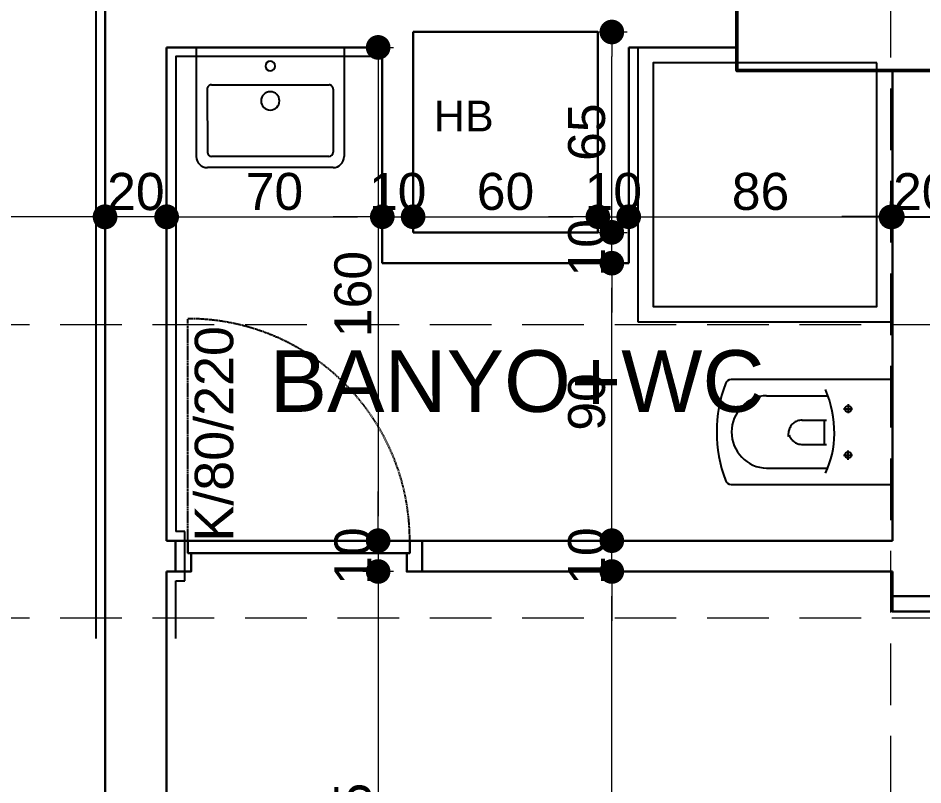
# Model space of a CAD drawing. Header units: millimetres. Extents: x 38129 to 72024, y -56282 to 16512.
# Drawn here: x 57965.1 to 58258.9, y -44389.6 to -44140.9 of the extents above; entities that cross this region are included whole.
import ezdxf

# ---------------------------------------------------------------- set-up
doc = ezdxf.new("R2010")
doc.units = ezdxf.units.MM
doc.linetypes.add('CENTER2', pattern=[1.125, 0.75, -0.125, 0.125, -0.125])
doc.linetypes.add('HIDDEN', pattern=[0.375, 0.25, -0.125])
for name, color, linetype, lineweight in [('AKS', 55, 'HIDDEN', 0), ('COLUMN4', 3, 'Continuous', 50), ('DUVAR', 255, 'Continuous', 30), ('KAPI', 4, 'Continuous', 30), ('mahal', 7, 'Continuous', 5), ('pencere+KAPI', 1, 'Continuous', 0), ('ölçü İÇ', 31, 'Continuous', 0)]:
    doc.layers.add(name, color=color, linetype=linetype, lineweight=lineweight)
for name, color, linetype in [('HIDDEN', 1, 'HIDDEN'), ('sıva', 41, 'Continuous'), ('tefriş', 42, 'Continuous')]:
    doc.layers.add(name, color=color, linetype=linetype)
doc.layers.add('TEFRIS', color=7, linetype='Continuous', lineweight=20, true_color=0x6a6a6a)
doc.styles.add('icdisolcu_yazi', font='arial.ttf')
doc.styles.get("Standard").update_dxf_attribs({"font": 'arial.ttf'})
doc.styles.add('style1', font='arial.ttf')
doc.dimstyles.new('İç Ölçü', dxfattribs={"dimtxt": 12, "dimasz": 8, "dimexe": 5, "dimexo": 0, "dimgap": 2, "dimtad": 1, "dimdec": 0, "dimzin": 12, "dimdsep": 46, "dimtxsty": 'icdisolcu_yazi', "dimblk": 'DOT', "dimcen": 8, "dimdle": 5, "dimclrd": 256, "dimclre": 256, "dimclrt": 7, "dimadec": 0, "dimazin": 3, "dimtfac": 1, "dimtdec": 0, "dimtix": 1, "dimtmove": 2, "dimatfit": 3, "dimldrblk": 'DOT', "dimfxl": 0, "dimtolj": 1, "dimtzin": 0, "dimlwd": -1, "dimlwe": -1, "dimarcsym": 0})

# ---------------------------------------------------------------- blocks, each defined once
blk = doc.blocks.new('_Dot')
at = {"color": 0, "lineweight": -2}
blk.add_line((-0.5, 0), (-1, 0), dxfattribs=at)
at = {"color": 0, "lineweight": 30, "const_width": 0.5}
blk.add_lwpolyline([(-0.25, 0, 1), (0.25, 0, 1)], format="xyb", close=True, dxfattribs=at)
blk = doc.blocks.new('*D2274')
at = {"layer": 'Defpoints', "color": 0, "lineweight": 120, "transparency": 16777216}
for p in [(57993.38, -44205.43), (57993.38, -44205.43), (58013.38, -44205.43)]:
    blk.add_point(p, dxfattribs=at)
at = {"layer": 'ölçü İÇ', "transparency": 16777216}
for p, q in [((58013.38, -44205.43), (58013.38, -44200.43)), ((57993.38, -44205.43), (57993.38, -44210.43))]:
    blk.add_line(p, q, dxfattribs=at)
at = {"layer": 'ölçü İÇ', "linetype": 'Continuous', "transparency": 16777216}
for p, q in [((57985.38, -44205.43), (57977.38, -44205.43)), ((58013.38, -44205.43), (57993.38, -44205.43)), ((58021.38, -44205.43), (58029.38, -44205.43))]:
    blk.add_line(p, q, dxfattribs=at)
at = {"layer": 'ölçü İÇ', "transparency": 16777216, "xscale": 8, "yscale": 8, "zscale": 8}
blk.add_blockref('_Dot', (57993.38, -44205.43), dxfattribs=at)
at = {"layer": 'ölçü İÇ', "transparency": 16777216, "xscale": 8, "yscale": 8, "zscale": 8, "rotation": 180}
blk.add_blockref('_Dot', (58013.38, -44205.43), dxfattribs=at)
at = {"layer": 'ölçü İÇ', "color": 7, "transparency": 16777216, "insert": (58003.38, -44197.3), "char_height": 12, "attachment_point": 5, "style": 'icdisolcu_yazi'}
blk.add_mtext('\\A1;20', dxfattribs=at)
blk = doc.blocks.new('*D2275')
at = {"layer": 'Defpoints', "color": 0, "lineweight": 120, "transparency": 16777216}
for p in [(57873.58, -44205.43), (57993.38, -44205.43), (57873.58, -44212.68)]:
    blk.add_point(p, dxfattribs=at)
at = {"layer": 'ölçü İÇ', "transparency": 16777216}
for p, q in [((57873.58, -44210.43), (57873.58, -44200.43)), ((57993.38, -44205.43), (57993.38, -44210.43))]:
    blk.add_line(p, q, dxfattribs=at)
at = {"layer": 'ölçü İÇ', "linetype": 'Continuous', "transparency": 16777216}
blk.add_line((57985.38, -44205.43), (57881.58, -44205.43), dxfattribs=at)
at = {"layer": 'ölçü İÇ', "transparency": 16777216, "xscale": 8, "yscale": 8, "zscale": 8, "rotation": 180}
blk.add_blockref('_Dot', (57873.58, -44205.43), dxfattribs=at)
at = {"layer": 'ölçü İÇ', "transparency": 16777216, "xscale": 8, "yscale": 8, "zscale": 8}
blk.add_blockref('_Dot', (57993.38, -44205.43), dxfattribs=at)
at = {"layer": 'ölçü İÇ', "color": 7, "transparency": 16777216, "insert": (57933.48, -44197.3), "char_height": 12, "attachment_point": 5, "style": 'icdisolcu_yazi'}
blk.add_mtext('\\A1;120', dxfattribs=at)
blk = doc.blocks.new('*D2492')
at = {"layer": 'Defpoints', "color": 0, "lineweight": 120, "transparency": 16777216}
for p in [(57993.37, -44205.35), (57993.37, -44205.35), (58013.38, -44205.35)]:
    blk.add_point(p, dxfattribs=at)
at = {"layer": 'ölçü İÇ', "transparency": 16777216}
for p, q in [((58013.38, -44205.35), (58013.38, -44200.35)), ((57993.37, -44205.35), (57993.37, -44210.35))]:
    blk.add_line(p, q, dxfattribs=at)
at = {"layer": 'ölçü İÇ', "linetype": 'Continuous', "transparency": 16777216}
for p, q in [((57985.37, -44205.35), (57977.37, -44205.35)), ((58013.38, -44205.35), (57993.37, -44205.35)), ((58021.38, -44205.35), (58029.38, -44205.35))]:
    blk.add_line(p, q, dxfattribs=at)
at = {"layer": 'ölçü İÇ', "transparency": 16777216, "xscale": 8, "yscale": 8, "zscale": 8}
blk.add_blockref('_Dot', (57993.37, -44205.35), dxfattribs=at)
at = {"layer": 'ölçü İÇ', "transparency": 16777216, "xscale": 8, "yscale": 8, "zscale": 8, "rotation": 180}
blk.add_blockref('_Dot', (58013.38, -44205.35), dxfattribs=at)
at = {"layer": 'ölçü İÇ', "color": 7, "transparency": 16777216, "insert": (58003.38, -44197.22), "char_height": 12, "attachment_point": 5, "style": 'icdisolcu_yazi'}
blk.add_mtext('\\A1;20', dxfattribs=at)
blk = doc.blocks.new('*U43')
for p, q in [((4, 0), (0, 0)), ((76, 0), (80, 0))]:
    blk.add_line(p, q)
blk.add_lwpolyline([(4, 0), (76, 0), (76, -4), (4, -4)], close=True)
for points in [[(0, -19.56), (5, -19.56), (5, -4)], [(80, -19.56), (75, -19.56), (75, -4)]]:
    blk.add_lwpolyline(points)
at = {"layer": 'DUVAR'}
for p, q in [((0, 0), (0, -19.56)), ((80, 0), (80, -19.56))]:
    blk.add_line(p, q, dxfattribs=at)
at = {"layer": 'HIDDEN'}
blk.add_line((4, 0), (4, 72), dxfattribs=at)
blk.add_arc((4, 0), 72, 0, 90, dxfattribs=at)
blk = doc.blocks.new('*U11')
for p, q in [((4, 0), (0, 0)), ((76, 0), (80, 0))]:
    blk.add_line(p, q)
blk.add_lwpolyline([(4, 0), (76, 0), (76, -4), (4, -4)], close=True)
for points in [[(0, -10), (5, -10), (5, -4)], [(80, -10), (75, -10), (75, -4)]]:
    blk.add_lwpolyline(points)
at = {"layer": 'DUVAR'}
for p, q in [((0, 0), (0, -10)), ((80, 0), (80, -10))]:
    blk.add_line(p, q, dxfattribs=at)
at = {"layer": 'HIDDEN'}
blk.add_line((4, 0), (4, 72), dxfattribs=at)
blk.add_arc((4, 0), 72, 0, 90, dxfattribs=at)
blk = doc.blocks.new('A$C5F901649')
at = {"layer": 'tefriş'}
for p, q in [((3, 32.48), (37, 32.48)), ((0, 0), (0, 29.48)), ((4.12, 29.48), (35.88, 29.48)), ((40, 0), (40, 29.48)), ((2.97, 11.25), (3, 28.35)), ((37.03, 11.25), (37, 28.35)), ((35.91, 10.13), (4.09, 10.13)), ((0, 0), (20, 0)), ((40, 0), (20, 0))]:
    blk.add_line(p, q, dxfattribs=at)
for centre, radius, start, end in [((3, 29.48), 3, 90, 180), ((37, 29.48), 3, 0, 90), ((4.12, 28.35), 1.13, 90, 179.9238), ((35.88, 28.35), 1.13, 0.0762, 90), ((20, 14.45), 2.48, 90, 270), ((20, 14.45), 2.48, 270, 90), ((4.09, 11.25), 1.13, 179.9238, 270), ((35.91, 11.25), 1.13, 270, 0.0762), ((20, 5.05), 1.31, 90, 270), ((20, 5.05), 1.31, 270, 90)]:
    blk.add_arc(centre, radius, start, end, dxfattribs=at)
blk = doc.blocks.new('duravit-caro-asma-62')
for p, q in [((-458.1, 117.6), (-259.3, 117.6)), ((-368.2, 30.8), (-371.1, 28.7)), ((-365.2, 32.7), (-368.2, 30.8)), ((-362, 34.3), (-365.2, 32.7)), ((-358.6, 35.7), (-362, 34.3)), ((-355, 36.8), (-358.6, 35.7)), ((-351.2, 37.5), (-355, 36.8)), ((-347.3, 38), (-351.2, 37.5)), ((-343.1, 38.2), (-347.3, 38)), ((-344.1, 38.2), (-264.1, 38.2)), ((-271.2, 37.2), (-271.2, -41.8)), ((-387, 1), (-387.6, -2.9)), ((-386.1, 4.7), (-387, 1)), ((-385, 8.2), (-386.1, 4.7)), ((-383.7, 11.7), (-385, 8.2)), ((-382.1, 15), (-383.7, 11.7)), ((-380.3, 18.1), (-382.1, 15)), ((-378.3, 21.1), (-380.3, 18.1)), ((-376.1, 23.8), (-378.3, 21.1)), ((-373.7, 26.4), (-376.1, 23.8)), ((-371.1, 28.7), (-373.7, 26.4)), ((-388, -6.8), (-388.1, -6.8)), ((-388.1, -6.8), (-388, -10.8)), ((-387.6, -2.9), (-388, -6.8)), ((-388, -10.8), (-387.6, -14.7)), ((-387.6, -14.7), (-386.9, -10.6)), ((-386.9, -10.6), (-386, -14.3)), ((-386, -14.3), (-384.8, -10)), ((-384.8, -10), (-383.4, -13.5)), ((-383.4, -13.5), (-381.8, -16.8)), ((-381.8, -16.8), (-379.9, -20)), ((-379.9, -20), (-377.8, -23.1)), ((-377.8, -23.1), (-375.5, -25.9)), ((-375.5, -25.9), (-372.9, -28.5)), ((-372.9, -28.5), (-370.2, -30.9)), ((-370.2, -30.9), (-367.2, -33.1)), ((-367.2, -33.1), (-364.1, -35.1)), ((-364.1, -35.1), (-360.7, -36.7)), ((-360.7, -36.7), (-357.2, -38.2)), ((-357.2, -38.2), (-353.4, -39.3)), ((-353.4, -39.3), (-349.5, -40.1)), ((-349.5, -40.1), (-345.4, -40.6)), ((-345.4, -40.6), (-341.1, -40.8)), ((-264.1, -41.8), (-340.1, -41.8)), ((-458.1, -117.6), (-260.9, -117.6))]:
    blk.add_line(p, q)
at = {"color": 4, "linetype": 'CENTER2', "ltscale": 30}
for p, q in [((-193.4, 90.5), (-193.4, 57.4)), ((-208.9, 75), (-176.5, 75)), ((-193.4, -90.5), (-193.4, -57.4)), ((-208.9, -75), (-176.5, -75))]:
    blk.add_line(p, q, dxfattribs=at)
blk.add_lwpolyline([(-50, 165, 0.414214), (-55, 170), (-573.2, 170, 0.320013), (-592.1, 156.5, 0.178212), (-592.1, -156.5, 0.320013), (-573.2, -170), (-55, -170, 0.414214), (-50, -165)], format="xyb", close=True)
for centre in [(-193.4, 75), (-193.4, -75)]:
    blk.add_circle(centre, 10)
for centre, radius, start, end in [((-454.3, 0), 117.7, 91.839, 268.161), ((-598.4, -3.9), 360.4, 359.6639, 23.2064), ((-541.7, -3.9), 303.7, 334.6873, 359.5949)]:
    blk.add_arc(centre, radius, start, end)
blk = doc.blocks.new('*D517')
at = {"layer": 'Defpoints', "color": 0, "lineweight": 120, "transparency": 16777216}
for p in [(58082.03, -44150.43), (58082.03, -44310.43), (58096.3, -44310.43)]:
    blk.add_point(p, dxfattribs=at)
at = {"layer": 'ölçü İÇ', "transparency": 16777216}
for p, q in [((58082.03, -44150.43), (58087.03, -44150.43)), ((58087.03, -44310.43), (58077.03, -44310.43))]:
    blk.add_line(p, q, dxfattribs=at)
at = {"layer": 'ölçü İÇ', "linetype": 'Continuous', "transparency": 16777216}
blk.add_line((58082.03, -44158.43), (58082.03, -44302.43), dxfattribs=at)
at = {"layer": 'ölçü İÇ', "transparency": 16777216, "xscale": 8, "yscale": 8, "zscale": 8}
for p, rotation in [((58082.03, -44150.43), 90), ((58082.03, -44310.43), 270)]:
    blk.add_blockref('_Dot', p, dxfattribs=dict(at, rotation=rotation))
at = {"layer": 'ölçü İÇ', "color": 7, "transparency": 16777216, "insert": (58073.9, -44230.43), "char_height": 12, "attachment_point": 5, "rotation": 90, "style": 'icdisolcu_yazi'}
blk.add_mtext('\\A1;160', dxfattribs=at)
blk = doc.blocks.new('*D518')
at = {"layer": 'Defpoints', "color": 0, "lineweight": 120, "transparency": 16777216}
for p in [(58096.3, -44310.43), (58082.03, -44320.43), (58096.3, -44320.43)]:
    blk.add_point(p, dxfattribs=at)
at = {"layer": 'ölçü İÇ', "linetype": 'Continuous', "transparency": 16777216}
for p, q in [((58082.03, -44302.43), (58082.03, -44294.43)), ((58082.03, -44310.43), (58082.03, -44320.43)), ((58082.03, -44328.43), (58082.03, -44336.43))]:
    blk.add_line(p, q, dxfattribs=at)
at = {"layer": 'ölçü İÇ', "transparency": 16777216}
for p, q in [((58087.03, -44310.43), (58077.03, -44310.43)), ((58087.03, -44320.43), (58077.03, -44320.43))]:
    blk.add_line(p, q, dxfattribs=at)
at = {"layer": 'ölçü İÇ', "transparency": 16777216, "xscale": 8, "yscale": 8, "zscale": 8}
for p, rotation in [((58082.03, -44310.43), 270), ((58082.03, -44320.43), 90)]:
    blk.add_blockref('_Dot', p, dxfattribs=dict(at, rotation=rotation))
at = {"layer": 'ölçü İÇ', "color": 7, "transparency": 16777216, "insert": (58073.9, -44315.43), "char_height": 12, "attachment_point": 5, "rotation": 90, "style": 'icdisolcu_yazi'}
blk.add_mtext('\\A1;10', dxfattribs=at)
blk = doc.blocks.new('*D519')
at = {"layer": 'Defpoints', "color": 0, "lineweight": 120, "transparency": 16777216}
for p in [(58096.3, -44320.43), (58082.03, -44485.44), (58086.91, -44485.44)]:
    blk.add_point(p, dxfattribs=at)
at = {"layer": 'ölçü İÇ', "transparency": 16777216}
for p, q in [((58087.03, -44320.43), (58077.03, -44320.43)), ((58086.91, -44485.44), (58077.03, -44485.44))]:
    blk.add_line(p, q, dxfattribs=at)
at = {"layer": 'ölçü İÇ', "linetype": 'Continuous', "transparency": 16777216}
blk.add_line((58082.03, -44328.43), (58082.03, -44477.44), dxfattribs=at)
at = {"layer": 'ölçü İÇ', "transparency": 16777216, "xscale": 8, "yscale": 8, "zscale": 8}
for p, rotation in [((58082.03, -44320.43), 90), ((58082.03, -44485.44), 270)]:
    blk.add_blockref('_Dot', p, dxfattribs=dict(at, rotation=rotation))
at = {"layer": 'ölçü İÇ', "color": 7, "transparency": 16777216, "insert": (58073.9, -44402.94), "char_height": 12, "attachment_point": 5, "rotation": 90, "style": 'icdisolcu_yazi'}
blk.add_mtext('\\A1;165', dxfattribs=at)
blk = doc.blocks.new('*D528')
at = {"layer": 'Defpoints', "color": 0, "lineweight": 120, "transparency": 16777216}
for p in [(58157.9, -44320.43), (58177.9, -44320.43), (58157.9, -44535.44)]:
    blk.add_point(p, dxfattribs=at)
at = {"layer": 'ölçü İÇ', "transparency": 16777216}
for p, q in [((58162.9, -44320.43), (58152.9, -44320.43)), ((58157.9, -44535.44), (58162.9, -44535.44))]:
    blk.add_line(p, q, dxfattribs=at)
at = {"layer": 'ölçü İÇ', "linetype": 'Continuous', "transparency": 16777216}
blk.add_line((58157.9, -44527.44), (58157.9, -44328.43), dxfattribs=at)
at = {"layer": 'ölçü İÇ', "transparency": 16777216, "xscale": 8, "yscale": 8, "zscale": 8}
for p, rotation in [((58157.9, -44320.43), 90), ((58157.9, -44535.44), 270)]:
    blk.add_blockref('_Dot', p, dxfattribs=dict(at, rotation=rotation))
at = {"layer": 'ölçü İÇ', "color": 7, "transparency": 16777216, "insert": (58149.77, -44427.94), "char_height": 12, "attachment_point": 5, "rotation": 90, "style": 'icdisolcu_yazi'}
blk.add_mtext('\\A1;215', dxfattribs=at)
blk = doc.blocks.new('*D550')
at = {"layer": 'Defpoints', "color": 0, "lineweight": 120, "transparency": 16777216}
for p in [(58248.52, -44205.43), (58268.52, -44205.43), (58268.52, -44207.21)]:
    blk.add_point(p, dxfattribs=at)
at = {"layer": 'tefriş', "transparency": 16777216}
for p, q in [((58248.52, -44205.43), (58248.52, -44200.43)), ((58268.52, -44207.21), (58268.52, -44200.43))]:
    blk.add_line(p, q, dxfattribs=at)
at = {"layer": 'tefriş', "linetype": 'Continuous', "transparency": 16777216}
for p, q in [((58240.52, -44205.43), (58232.52, -44205.43)), ((58248.52, -44205.43), (58268.52, -44205.43)), ((58276.52, -44205.43), (58284.52, -44205.43))]:
    blk.add_line(p, q, dxfattribs=at)
at = {"layer": 'tefriş', "transparency": 16777216, "xscale": 8, "yscale": 8, "zscale": 8}
blk.add_blockref('_Dot', (58248.52, -44205.43), dxfattribs=at)
at = {"layer": 'tefriş', "transparency": 16777216, "xscale": 8, "yscale": 8, "zscale": 8, "rotation": 180}
blk.add_blockref('_Dot', (58268.52, -44205.43), dxfattribs=at)
at = {"layer": 'tefriş', "color": 7, "transparency": 16777216, "insert": (58258.52, -44197.3), "char_height": 12, "attachment_point": 5, "style": 'icdisolcu_yazi'}
blk.add_mtext('\\A1;20', dxfattribs=at)
blk = doc.blocks.new('*D564')
at = {"layer": 'Defpoints', "color": 0, "lineweight": 120, "transparency": 16777216}
for p in [(58013.38, -44205.35), (58083.38, -44205.35), (58083.38, -44207.33)]:
    blk.add_point(p, dxfattribs=at)
at = {"layer": 'ölçü İÇ', "transparency": 16777216}
for p, q in [((58013.38, -44205.35), (58013.38, -44200.35)), ((58083.38, -44207.33), (58083.38, -44200.35))]:
    blk.add_line(p, q, dxfattribs=at)
at = {"layer": 'ölçü İÇ', "linetype": 'Continuous', "transparency": 16777216}
blk.add_line((58021.38, -44205.35), (58075.38, -44205.35), dxfattribs=at)
at = {"layer": 'ölçü İÇ', "transparency": 16777216, "xscale": 8, "yscale": 8, "zscale": 8, "rotation": 180}
blk.add_blockref('_Dot', (58013.38, -44205.35), dxfattribs=at)
at = {"layer": 'ölçü İÇ', "transparency": 16777216, "xscale": 8, "yscale": 8, "zscale": 8}
blk.add_blockref('_Dot', (58083.38, -44205.35), dxfattribs=at)
at = {"layer": 'ölçü İÇ', "color": 7, "transparency": 16777216, "insert": (58048.38, -44197.22), "char_height": 12, "attachment_point": 5, "style": 'icdisolcu_yazi'}
blk.add_mtext('\\A1;70', dxfattribs=at)
blk = doc.blocks.new('*D565')
at = {"layer": 'Defpoints', "color": 0, "lineweight": 120, "transparency": 16777216}
for p in [(58093.38, -44203.68), (58093.38, -44205.35), (58083.38, -44207.33)]:
    blk.add_point(p, dxfattribs=at)
at = {"layer": 'ölçü İÇ', "transparency": 16777216}
for p, q in [((58083.38, -44207.33), (58083.38, -44200.35)), ((58093.38, -44203.68), (58093.38, -44210.35))]:
    blk.add_line(p, q, dxfattribs=at)
at = {"layer": 'ölçü İÇ', "linetype": 'Continuous', "transparency": 16777216}
for p, q in [((58075.38, -44205.35), (58067.38, -44205.35)), ((58083.38, -44205.35), (58093.38, -44205.35)), ((58101.38, -44205.35), (58109.38, -44205.35))]:
    blk.add_line(p, q, dxfattribs=at)
at = {"layer": 'ölçü İÇ', "transparency": 16777216, "xscale": 8, "yscale": 8, "zscale": 8}
blk.add_blockref('_Dot', (58083.38, -44205.35), dxfattribs=at)
at = {"layer": 'ölçü İÇ', "transparency": 16777216, "xscale": 8, "yscale": 8, "zscale": 8, "rotation": 180}
blk.add_blockref('_Dot', (58093.38, -44205.35), dxfattribs=at)
at = {"layer": 'ölçü İÇ', "color": 7, "transparency": 16777216, "insert": (58088.38, -44197.22), "char_height": 12, "attachment_point": 5, "style": 'icdisolcu_yazi'}
blk.add_mtext('\\A1;10', dxfattribs=at)
blk = doc.blocks.new('*D566')
at = {"layer": 'Defpoints', "color": 0, "lineweight": 120, "transparency": 16777216}
for p in [(58093.38, -44203.68), (58153.38, -44203.68), (58153.38, -44205.35)]:
    blk.add_point(p, dxfattribs=at)
at = {"layer": 'ölçü İÇ', "transparency": 16777216}
for p, q in [((58093.38, -44203.68), (58093.38, -44210.35)), ((58153.38, -44203.68), (58153.38, -44210.35))]:
    blk.add_line(p, q, dxfattribs=at)
at = {"layer": 'ölçü İÇ', "linetype": 'Continuous', "transparency": 16777216}
blk.add_line((58101.38, -44205.35), (58145.38, -44205.35), dxfattribs=at)
at = {"layer": 'ölçü İÇ', "transparency": 16777216, "xscale": 8, "yscale": 8, "zscale": 8, "rotation": 180}
blk.add_blockref('_Dot', (58093.38, -44205.35), dxfattribs=at)
at = {"layer": 'ölçü İÇ', "transparency": 16777216, "xscale": 8, "yscale": 8, "zscale": 8}
blk.add_blockref('_Dot', (58153.38, -44205.35), dxfattribs=at)
at = {"layer": 'ölçü İÇ', "color": 7, "transparency": 16777216, "insert": (58123.38, -44197.22), "char_height": 12, "attachment_point": 5, "style": 'icdisolcu_yazi'}
blk.add_mtext('\\A1;60', dxfattribs=at)
blk = doc.blocks.new('*D567')
at = {"layer": 'Defpoints', "color": 0, "lineweight": 120, "transparency": 16777216}
for p in [(58153.38, -44203.68), (58163.38, -44203.68), (58163.38, -44205.35)]:
    blk.add_point(p, dxfattribs=at)
at = {"layer": 'ölçü İÇ', "linetype": 'Continuous', "transparency": 16777216}
for p, q in [((58145.38, -44205.35), (58137.38, -44205.35)), ((58153.38, -44205.35), (58163.38, -44205.35)), ((58171.38, -44205.35), (58179.38, -44205.35))]:
    blk.add_line(p, q, dxfattribs=at)
at = {"layer": 'ölçü İÇ', "transparency": 16777216}
for p, q in [((58153.38, -44203.68), (58153.38, -44210.35)), ((58163.38, -44203.68), (58163.38, -44210.35))]:
    blk.add_line(p, q, dxfattribs=at)
at = {"layer": 'ölçü İÇ', "transparency": 16777216, "xscale": 8, "yscale": 8, "zscale": 8}
blk.add_blockref('_Dot', (58153.38, -44205.35), dxfattribs=at)
at = {"layer": 'ölçü İÇ', "transparency": 16777216, "xscale": 8, "yscale": 8, "zscale": 8, "rotation": 180}
blk.add_blockref('_Dot', (58163.38, -44205.35), dxfattribs=at)
at = {"layer": 'ölçü İÇ', "color": 7, "transparency": 16777216, "insert": (58158.38, -44197.22), "char_height": 12, "attachment_point": 5, "style": 'icdisolcu_yazi'}
blk.add_mtext('\\A1;10', dxfattribs=at)
blk = doc.blocks.new('*D568')
at = {"layer": 'Defpoints', "color": 0, "lineweight": 120, "transparency": 16777216}
for p in [(58163.38, -44203.68), (58248.96, -44205.35), (58248.96, -44214.28)]:
    blk.add_point(p, dxfattribs=at)
at = {"layer": 'ölçü İÇ', "transparency": 16777216}
for p, q in [((58248.96, -44210.35), (58248.96, -44200.35)), ((58163.38, -44203.68), (58163.38, -44210.35))]:
    blk.add_line(p, q, dxfattribs=at)
at = {"layer": 'ölçü İÇ', "linetype": 'Continuous', "transparency": 16777216}
blk.add_line((58171.38, -44205.35), (58240.96, -44205.35), dxfattribs=at)
at = {"layer": 'ölçü İÇ', "transparency": 16777216, "xscale": 8, "yscale": 8, "zscale": 8, "rotation": 180}
blk.add_blockref('_Dot', (58163.38, -44205.35), dxfattribs=at)
at = {"layer": 'ölçü İÇ', "transparency": 16777216, "xscale": 8, "yscale": 8, "zscale": 8}
blk.add_blockref('_Dot', (58248.96, -44205.35), dxfattribs=at)
at = {"layer": 'ölçü İÇ', "color": 7, "transparency": 16777216, "insert": (58206.17, -44197.22), "char_height": 12, "attachment_point": 5, "style": 'icdisolcu_yazi'}
blk.add_mtext('\\A1;86', dxfattribs=at)
blk = doc.blocks.new('*D569')
at = {"layer": 'Defpoints', "color": 0, "lineweight": 120, "transparency": 16777216}
for p in [(58157.9, -44310.43), (58172.63, -44310.43), (58177.9, -44320.43)]:
    blk.add_point(p, dxfattribs=at)
at = {"layer": 'ölçü İÇ', "linetype": 'Continuous', "transparency": 16777216}
for p, q in [((58157.9, -44302.43), (58157.9, -44294.43)), ((58157.9, -44320.43), (58157.9, -44310.43)), ((58157.9, -44328.43), (58157.9, -44336.43))]:
    blk.add_line(p, q, dxfattribs=at)
at = {"layer": 'ölçü İÇ', "transparency": 16777216}
for p, q in [((58162.9, -44310.43), (58152.9, -44310.43)), ((58162.9, -44320.43), (58152.9, -44320.43))]:
    blk.add_line(p, q, dxfattribs=at)
at = {"layer": 'ölçü İÇ', "transparency": 16777216, "xscale": 8, "yscale": 8, "zscale": 8}
for p, rotation in [((58157.9, -44310.43), 270), ((58157.9, -44320.43), 90)]:
    blk.add_blockref('_Dot', p, dxfattribs=dict(at, rotation=rotation))
at = {"layer": 'ölçü İÇ', "color": 7, "transparency": 16777216, "insert": (58149.77, -44315.43), "char_height": 12, "attachment_point": 5, "rotation": 90, "style": 'icdisolcu_yazi'}
blk.add_mtext('\\A1;10', dxfattribs=at)
blk = doc.blocks.new('*D570')
at = {"layer": 'Defpoints', "color": 0, "lineweight": 120, "transparency": 16777216}
for p in [(58157.9, -44220.43), (58163.38, -44220.43), (58172.63, -44310.43)]:
    blk.add_point(p, dxfattribs=at)
at = {"layer": 'ölçü İÇ', "transparency": 16777216}
for p, q in [((58162.9, -44220.43), (58152.9, -44220.43)), ((58162.9, -44310.43), (58152.9, -44310.43))]:
    blk.add_line(p, q, dxfattribs=at)
at = {"layer": 'ölçü İÇ', "linetype": 'Continuous', "transparency": 16777216}
blk.add_line((58157.9, -44302.43), (58157.9, -44228.43), dxfattribs=at)
at = {"layer": 'ölçü İÇ', "transparency": 16777216, "xscale": 8, "yscale": 8, "zscale": 8}
for p, rotation in [((58157.9, -44220.43), 90), ((58157.9, -44310.43), 270)]:
    blk.add_blockref('_Dot', p, dxfattribs=dict(at, rotation=rotation))
at = {"layer": 'ölçü İÇ', "color": 7, "transparency": 16777216, "insert": (58149.77, -44265.43), "char_height": 12, "attachment_point": 5, "rotation": 90, "style": 'icdisolcu_yazi'}
blk.add_mtext('\\A1;90', dxfattribs=at)
blk = doc.blocks.new('*D571')
at = {"layer": 'Defpoints', "color": 0, "lineweight": 120, "transparency": 16777216}
for p in [(58137.38, -44210.42), (58157.9, -44210.42), (58163.38, -44220.43)]:
    blk.add_point(p, dxfattribs=at)
at = {"layer": 'ölçü İÇ', "linetype": 'Continuous', "transparency": 16777216}
for p, q in [((58157.9, -44202.42), (58157.9, -44194.42)), ((58157.9, -44220.43), (58157.9, -44210.42)), ((58157.9, -44228.43), (58157.9, -44236.43))]:
    blk.add_line(p, q, dxfattribs=at)
at = {"layer": 'ölçü İÇ', "transparency": 16777216}
for p, q in [((58152.9, -44210.42), (58162.9, -44210.42)), ((58162.9, -44220.43), (58152.9, -44220.43))]:
    blk.add_line(p, q, dxfattribs=at)
at = {"layer": 'ölçü İÇ', "transparency": 16777216, "xscale": 8, "yscale": 8, "zscale": 8}
for p, rotation in [((58157.9, -44210.42), 270), ((58157.9, -44220.43), 90)]:
    blk.add_blockref('_Dot', p, dxfattribs=dict(at, rotation=rotation))
at = {"layer": 'ölçü İÇ', "color": 7, "transparency": 16777216, "insert": (58149.77, -44215.43), "char_height": 12, "attachment_point": 5, "rotation": 90, "style": 'icdisolcu_yazi'}
blk.add_mtext('\\A1;10', dxfattribs=at)
blk = doc.blocks.new('*D572')
at = {"layer": 'Defpoints', "color": 0, "lineweight": 120, "transparency": 16777216}
for p in [(58144.73, -44145.43), (58157.9, -44145.43), (58137.38, -44210.42)]:
    blk.add_point(p, dxfattribs=at)
at = {"layer": 'ölçü İÇ', "transparency": 16777216}
for p, q in [((58152.9, -44145.43), (58162.9, -44145.43)), ((58152.9, -44210.42), (58162.9, -44210.42))]:
    blk.add_line(p, q, dxfattribs=at)
at = {"layer": 'ölçü İÇ', "linetype": 'Continuous', "transparency": 16777216}
blk.add_line((58157.9, -44202.42), (58157.9, -44153.43), dxfattribs=at)
at = {"layer": 'ölçü İÇ', "transparency": 16777216, "xscale": 8, "yscale": 8, "zscale": 8}
for p, rotation in [((58157.9, -44145.43), 90), ((58157.9, -44210.42), 270)]:
    blk.add_blockref('_Dot', p, dxfattribs=dict(at, rotation=rotation))
at = {"layer": 'ölçü İÇ', "color": 7, "transparency": 16777216, "insert": (58149.77, -44177.93), "char_height": 12, "attachment_point": 5, "rotation": 90, "style": 'icdisolcu_yazi'}
blk.add_mtext('\\A1;65', dxfattribs=at)

msp = doc.modelspace()

# ---------------------------------------------------------------- linework, layer by layer
msp.add_line((58163.38, -44220.42), (58163.38, -44220.42))
at = {"layer": 'AKS', "ltscale": 80}
for p, q in [((58248.38, -42903.74), (58248.38, -45280.38)), ((59078.83, -44240.43), (56716.98, -44240.43)), ((59078.83, -44335.6), (56716.98, -44335.6))]:
    msp.add_line(p, q, dxfattribs=at)
at = {"layer": 'COLUMN4', "color": 3}
msp.add_lwpolyline([(58198.52, -44122.93), (58268.52, -44122.93), (58268.52, -44157.93), (58198.52, -44157.93)], close=True, dxfattribs=at)
at = {"layer": 'DUVAR'}
for p, q in [((57993.37, -44339.2), (57993.37, -43936.65)), ((58093.38, -44145.43), (58153.38, -44145.43)), ((58093.38, -44145.43), (58153.38, -44145.43)), ((58093.38, -44210.42), (58093.38, -44145.43)), ((58153.38, -44210.42), (58153.38, -44145.43)), ((58013.38, -44150.43), (58013.38, -44310.43)), ((58013.38, -44150.43), (58083.38, -44150.43)), ((58081.25, -44150.43), (58083.38, -44150.43)), ((58081.25, -44150.43), (58083.38, -44150.43)), ((58083.38, -44220.42), (58083.38, -44150.43)), ((58163.38, -44150.43), (58188.52, -44150.43)), ((58163.38, -44150.43), (58198.52, -44150.43)), ((58163.38, -44220.42), (58163.38, -44150.43)), ((58248.96, -44157.93), (58248.96, -44310.43)), ((58153.38, -44210.42), (58093.38, -44210.42)), ((58163.38, -44220.42), (58083.38, -44220.42)), ((58153.38, -44220.42), (58153.38, -44220.43)), ((58153.38, -44220.42), (58153.38, -44220.42)), ((58163.38, -44220.43), (58163.38, -44220.42)), ((58163.38, -44220.42), (58163.38, -44220.42)), ((58013.38, -44303.43), (58013.38, -44310.43)), ((58018.8, -44310.43), (58013.38, -44310.43)), ((58248.96, -44310.43), (58096.3, -44310.43)), ((58018.8, -44320.43), (58013.38, -44320.43)), ((58013.38, -44320.43), (58013.38, -44339.2)), ((58248.96, -44320.43), (58096.3, -44320.43)), ((58248.96, -44320.43), (58248.96, -44330.43)), ((57993.37, -44326.6), (57993.38, -44524.67)), ((58013.38, -44760.44), (58013.38, -44327.6))]:
    msp.add_line(p, q, dxfattribs=at)
at = {"layer": 'sıva'}
for p, q in [((57990.37, -43938.65), (57990.37, -44342.2)), ((58019.3, -44307.43), (58016.38, -44307.43)), ((58019.3, -44323.43), (58019.3, -44307.43)), ((58016.37, -44342.2), (58016.37, -44323.43)), ((58016.37, -44323.43), (58019.3, -44323.43))]:
    msp.add_line(p, q, dxfattribs=at)
for points in [[(58153.38, -44148.43), (58153.38, -44148.43)], [(58083.38, -44153.43), (58016.38, -44153.43), (58016.38, -44307.43)]]:
    msp.add_lwpolyline(points, dxfattribs=at)
at = {"layer": 'TEFRIS'}
msp.add_line((58096.3, -44320.43), (58096.3, -44310.43), dxfattribs=at)
at = {"layer": 'tefriş'}
for p, q in [((58166.33, -44150.43), (58166.33, -44239.42)), ((58166.33, -44239.42), (58248.96, -44239.42))]:
    msp.add_line(p, q, dxfattribs=at)
msp.add_lwpolyline([(58243.96, -44155.43), (58171.33, -44155.43), (58171.33, -44234.42), (58243.96, -44234.42)], close=True, dxfattribs=at)

# ---------------------------------------------------------------- block references
at = {"layer": 'KAPI'}
msp.add_blockref('*U11', (58016.3, -44310.43), dxfattribs=at)
at = {"layer": 'KAPI', "xscale": -1, "rotation": 269.9999999999999}
msp.add_blockref('*U43', (58268.52, -44408.43), dxfattribs=at)
at = {"layer": 'tefriş', "xscale": 1.199999999953434, "yscale": 1.199999999953434, "zscale": 1.199999999953434, "rotation": 180}
msp.add_blockref('A$C5F901649', (58071, -44150.43), dxfattribs=at)
at = {"layer": 'tefriş', "xscale": 0.09999999997671694, "yscale": 0.09999999997671694, "zscale": 0.09999999997671694}
msp.add_blockref('duravit-caro-asma-62', (58253.96, -44275.17), dxfattribs=at)

# ---------------------------------------------------------------- texts
at = {"layer": 'mahal', "insert": (58100.14, -44167.69), "char_height": 10, "width": 125.1716, "attachment_point": 1}
msp.add_mtext('HB', dxfattribs=at)
at = {"layer": 'mahal', "insert": (58046.82, -44248.65), "char_height": 20, "attachment_point": 1}
msp.add_mtext_dynamic_manual_height_columns('BANYO+WC', width=250.3432, gutter_width=12.5, heights=[0], dxfattribs=at)
at = {"layer": 'pencere+KAPI', "insert": (58022.5, -44240.83), "char_height": 12.5, "width": 27.0954, "attachment_point": 3, "rotation": 90, "style": 'style1'}
msp.add_mtext('K/80/220', dxfattribs=at)

# ---------------------------------------------------------------- dimensions: what is measured, and where the dimension line sits
at = {"layer": 'tefriş'}
dim = msp.add_linear_dim(base=(58268.52, -44205.43), p1=(58248.52, -44205.43), p2=(58268.52, -44207.21), dimstyle='İç Ölçü', dxfattribs=at)
dim.commit()
dim.dimension.update_dxf_attribs({"geometry": '*D550', "text_midpoint": (58258.52, -44197.3)})
at = {"layer": 'ölçü İÇ'}
for base, p1, p2, picture, middle in [((58157.9, -44145.43), (58137.38, -44210.42), (58144.73, -44145.43), '*D572', (58149.77, -44177.93)), ((58082.03, -44310.43), (58082.03, -44150.43), (58096.3, -44310.43), '*D517', (58073.9, -44230.43)), ((58157.9, -44210.42), (58163.38, -44220.43), (58137.38, -44210.42), '*D571', (58149.77, -44215.43)), ((58157.9, -44220.43), (58172.63, -44310.43), (58163.38, -44220.43), '*D570', (58149.77, -44265.43)), ((58082.03, -44320.43), (58096.3, -44310.43), (58096.3, -44320.43), '*D518', (58073.9, -44315.43)), ((58157.9, -44310.43), (58177.9, -44320.43), (58172.63, -44310.43), '*D569', (58149.77, -44315.43)), ((58082.03, -44485.44), (58096.3, -44320.43), (58086.91, -44485.44), '*D519', (58073.9, -44402.94)), ((58157.9, -44320.43), (58157.9, -44535.44), (58177.9, -44320.43), '*D528', (58149.77, -44427.94))]:
    dim = msp.add_linear_dim(base=base, p1=p1, p2=p2, angle=90, dimstyle='İç Ölçü', dxfattribs=at)
    dim.commit()
    dim.dimension.update_dxf_attribs({"geometry": picture, "text_midpoint": middle})
for base, p1, p2, picture, middle in [((57873.58, -44205.43), (57993.38, -44205.43), (57873.58, -44212.68), '*D2275', (57933.48, -44197.3)), ((57993.37, -44205.35), (58013.38, -44205.35), (57993.37, -44205.35), '*D2492', (58003.38, -44197.22)), ((57993.38, -44205.43), (58013.38, -44205.43), (57993.38, -44205.43), '*D2274', (58003.38, -44197.3)), ((58083.38, -44205.35), (58013.38, -44205.35), (58083.38, -44207.33), '*D564', (58048.38, -44197.22)), ((58093.38, -44205.35), (58083.38, -44207.33), (58093.38, -44203.68), '*D565', (58088.38, -44197.22)), ((58153.38, -44205.35), (58093.38, -44203.68), (58153.38, -44203.68), '*D566', (58123.38, -44197.22)), ((58163.38, -44205.35), (58153.38, -44203.68), (58163.38, -44203.68), '*D567', (58158.38, -44197.22)), ((58248.96, -44205.35), (58163.38, -44203.68), (58248.96, -44214.28), '*D568', (58206.17, -44197.22))]:
    dim = msp.add_linear_dim(base=base, p1=p1, p2=p2, dimstyle='İç Ölçü', dxfattribs=at)
    dim.commit()
    dim.dimension.update_dxf_attribs({"geometry": picture, "text_midpoint": middle})

doc.saveas('drawing.dxf')
